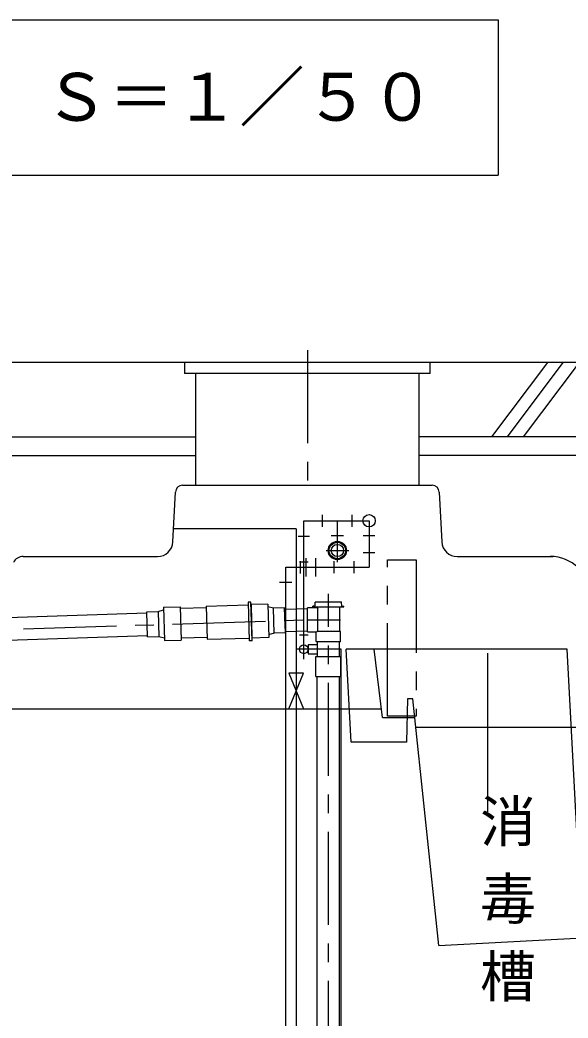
# Model space of a CAD drawing. Units: millimetres, scale not verified. Extents: x -14850 to 14850, y -10500 to 10500.
# Drawn here: x -6807 to -5336, y -4805 to -2125 of the extents above; entities that cross this region are included whole.
import ezdxf
from ezdxf.enums import TextEntityAlignment as Align

# ---------------------------------------------------------------- set-up
doc = ezdxf.new("R2010")
doc.units = ezdxf.units.MM
doc.header["$LTSCALE"] = 50
doc.linetypes.add('CHAIN1', pattern=[8, 5, -1, 1, -1])
doc.linetypes.add('LONG_DASHED1', pattern=[7, 6, -1])
for name, color, linetype, lineweight in [('0-2_躯体', 3, 'Continuous', 25), ('0-3_機器', 3, 'Continuous', 25), ('0-4_水管', 3, 'Continuous', 25)]:
    doc.layers.add(name, color=color, linetype=linetype, lineweight=lineweight)
doc.styles.add('ＭＳ ゴシック', font='')
doc.styles.get('ＭＳ ゴシック').set_extended_font_data('MS Gothic')

msp = doc.modelspace()

# ---------------------------------------------------------------- linework, layer by layer
at = {"layer": '0-2_躯体', "linetype": 'CHAIN1'}
for p, q in [((-6035.41, -3012), (-6035.41, -3408.09)), ((-5819.93, -3574.86), (-5743.02, -3574.86)), ((-5819.93, -3994.86), (-5819.93, -3574.86)), ((-5978.91, -5755.05), (-5978.91, -3666.59)), ((-9196.03, -3837.53), (-6034.91, -3735.86)), ((-6034.91, -3735.86), (-5946.16, -3735.86))]:
    msp.add_line(p, q, dxfattribs=at)
at = {"layer": '0-2_躯体'}
for p, q in [((-6370.42, -3374.86), (-5700.4, -3374.86)), ((-6396.42, -3527), (-6389.39, -3392.86)), ((-5681.42, -3392.86), (-5674.39, -3527)), ((-5994.91, -3485.86), (-5994.91, -3453.86)), ((-5914.91, -3485.86), (-5914.91, -3453.86)), ((-6044.91, -3469.86), (-5869.91, -3469.86)), ((-6044.91, -3841.86), (-6044.91, -3469.86)), ((-5954.91, -3549.86), (-5954.91, -3469.86)), ((-5869.91, -3469.86), (-5869.91, -3594.86)), ((-6065.41, -3492.01), (-6394.59, -3492.01)), ((-6065.41, -3492.01), (-6065.41, -5787.22)), ((-5971.41, -3509.86), (-5938.41, -3509.86)), ((-5885.91, -3509.86), (-5853.91, -3509.86)), ((-6029.41, -3511.86), (-6060.41, -3511.86)), ((-5885.91, -3554.86), (-5853.91, -3554.86)), ((-6798.05, -3565.86), (-6437.37, -3565.86)), ((-6056.9, -3579.86), (-6032.91, -3579.86)), ((-6053.48, -3611.36), (-6053.48, -3578.36)), ((-6039.48, -3570.36), (-6039.48, -3619.36)), ((-6013.48, -3570.36), (-6013.48, -3619.36)), ((-5963.48, -3610.86), (-5963.48, -3578.86)), ((-5909.91, -3610.86), (-5909.91, -3578.86)), ((-5633.47, -3565.86), (-5376.34, -3565.86)), ((-6093.48, -5724.86), (-6093.48, -3594.86)), ((-6093.48, -3594.86), (-5869.91, -3594.86)), ((-6109.98, -3634.86), (-6076.98, -3634.86)), ((-6306.58, -3699.16), (-6194.12, -3695.92)), ((-6183.85, -3792.17), (-6186.84, -3688.21)), ((-6141.66, -3693.91), (-6186.64, -3695.21)), ((-6141.66, -3693.91), (-6139.07, -3783.88)), ((-6014.7, -3699.26), (-6014.17, -3689.01)), ((-6013.17, -3688.06), (-5944.65, -3688.06)), ((-5945.41, -3690.86), (-5945.35, -3690.91)), ((-5943.11, -3699.26), (-5943.65, -3689.01)), ((-6466.09, -3718.26), (-7107.3, -3739.02)), ((-6464.27, -3781.73), (-6466.19, -3714.76)), ((-6436.21, -3713.9), (-6434.28, -3780.87)), ((-6421.54, -3701.97), (-6376.56, -3700.68)), ((-6421.54, -3701.97), (-6418.95, -3791.93)), ((-6376.56, -3700.68), (-6373.97, -3790.64)), ((-6306.45, -3703.66), (-6376.42, -3705.67)), ((-6306.58, -3699.16), (-6304.02, -3788.12)), ((-6124.41, -3771.95), (-6126.34, -3704.98)), ((-6094.42, -3771.08), (-6096.35, -3704.11)), ((-6096.25, -3707.61), (-6034.91, -3705.85)), ((-6034.91, -3768.31), (-6034.91, -3703.41)), ((-6034.61, -3703.11), (-6009.41, -3703.11)), ((-6014.7, -3699.26), (-6020.54, -3699.26)), ((-6020.54, -3701.06), (-6020.54, -3699.26)), ((-6020.54, -3701.06), (-5937.28, -3701.06)), ((-6009.41, -3703.11), (-6009.41, -3701.06)), ((-6009.41, -3703.11), (-6007.41, -3705.36)), ((-6007.41, -3767.36), (-6007.41, -3705.36)), ((-5948.41, -3766.36), (-5948.41, -3701.06)), ((-5943.11, -3699.26), (-5937.28, -3699.26)), ((-5937.28, -3701.06), (-5937.28, -3699.26)), ((-7105.57, -3799), (-6464.37, -3778.24)), ((-6094.52, -3767.59), (-6034.91, -3765.87)), ((-6032.91, -3777.36), (-6056.91, -3777.36)), ((-6034.61, -3768.61), (-6011.66, -3768.61)), ((-6011.66, -3768.61), (-6009.3, -3767.36)), ((-6011.66, -3794.56), (-6011.66, -3768.61)), ((-5947.16, -3767.36), (-6009.3, -3767.36)), ((-5946.16, -3794.56), (-5946.16, -3768.36)), ((-6418.95, -3791.93), (-6373.97, -3790.64)), ((-6304.15, -3783.63), (-6374.12, -3785.64)), ((-6304.02, -3788.12), (-6191.56, -3784.89)), ((-6183.85, -3792.17), (-6191.35, -3792.38)), ((-6139.07, -3783.88), (-6184.05, -3785.17)), ((-6032.91, -3802.86), (-6032.91, -3826.86)), ((-6008.91, -3802.86), (-6032.91, -3802.86)), ((-5946.46, -3794.86), (-6011.36, -3794.86)), ((-6008.91, -3794.86), (-6008.91, -3834.86)), ((-5948.91, -3834.86), (-5948.91, -3794.86)), ((-6032.91, -3826.86), (-6008.91, -3826.86)), ((-5338.05, -3814.86), (-5931.06, -3814.86)), ((-5833.95, -3997.86), (-5856.42, -3814.86)), ((-5551.1, -4251.71), (-5551.1, -3825.92)), ((-5297.43, -4590.04), (-5338.05, -3814.86)), ((-6012.41, -3887.86), (-6012.41, -3834.86)), ((-6012.41, -3834.86), (-5945.41, -3834.86)), ((-6085.41, -3974.86), (-6045.41, -3878.86)), ((-6008.91, -5616.86), (-6008.91, -3887.86)), ((-5948.91, -5616.86), (-5948.91, -3887.86)), ((-5766.24, -3947.86), (-5769.31, -4064.86)), ((-5752.43, -3947.86), (-5766.24, -3947.86)), ((-5682.81, -4610.24), (-5752.43, -3947.86)), ((-9471.34, -3974.86), (-5836.77, -3974.86)), ((-5833.95, -3997.86), (-5747.17, -3997.86)), ((-5089.66, -4024.86), (-5744.34, -4024.86)), ((-5682.81, -4610.24), (-5297.43, -4590.04))]:
    msp.add_line(p, q, dxfattribs=at)
at = {"layer": '0-2_躯体', "linetype": 'LONG_DASHED1'}
for p, q in [((-5954.91, -3580.95), (-5954.91, -3517.18)), ((-5985.28, -3549.86), (-5923.68, -3549.86)), ((-6186.64, -3695.21), (-6184.05, -3785.17))]:
    msp.add_line(p, q, dxfattribs=at)
at = {"layer": '0-2_躯体', "linetype": 'CHAIN1'}
msp.add_lwpolyline([(-5743.02, -3574.86), (-5743.02, -3994.86), (-5819.93, -3994.86)], dxfattribs=at)
at = {"layer": '0-2_躯体'}
for points in [[(-6186.84, -3688.21), (-6194.34, -3688.43), (-6191.35, -3792.38)], [(-6466.19, -3714.76), (-6436.21, -3713.9), (-6421.33, -3709.47)], [(-6096.35, -3704.11), (-6126.34, -3704.98), (-6141.44, -3701.41)], [(-6094.42, -3771.08), (-6124.41, -3771.95), (-6139.29, -3776.38)], [(-6464.27, -3781.73), (-6434.28, -3780.87), (-6419.17, -3784.44)], [(-6065.41, -5364.86), (-5944.41, -5364.86), (-5944.41, -3814.86), (-6065.41, -3814.86)], [(-5769.31, -4064.86), (-5917.95, -4064.86), (-5931.06, -3814.86)], [(-6012.41, -3887.86), (-5945.41, -3887.86), (-5945.41, -3834.86)], [(-6045.41, -3878.86), (-6085.41, -3878.86), (-6045.41, -3974.86)]]:
    msp.add_lwpolyline(points, dxfattribs=at)
for centre, radius in [((-5869.91, -3469.86), 16.5), ((-5954.91, -3549.86), 24.5), ((-5954.91, -3549.86), 22), ((-5954.91, -3549.86), 16.5), ((-6044.91, -3814.86), 12)]:
    msp.add_circle(centre, radius, dxfattribs=at)
for centre, radius, start, end in [((-6370.42, -3393.86), 19, 90, 177), ((-5700.4, -3393.86), 19, 3, 90), ((-6437.37, -3524.86), 41, 270, 357), ((-5633.45, -3524.86), 41, 182.99998, 269.97807), ((-6798.05, -3594.86), 29, 90, 153.43494), ((-5383.4, -3673.86), 108, 3, 90), ((-6013.17, -3689.06), 1, 90, 177), ((-5944.65, -3689.06), 1, 3, 90), ((-5947.41, -3766.36), 1, 180, 270), ((-5947.16, -3768.36), 1, 0, 90), ((-6011.36, -3794.56), 0.3, 180, 270), ((-5946.46, -3794.56), 0.3, 270, 0)]:
    msp.add_arc(centre, radius, start, end, dxfattribs=at)
at = {"layer": '0-3_機器', "color": 2}
for p, q in [((-4140.38, -3044.86), (-10542.03, -3044.86)), ((-6365.41, -3044.86), (-6365.41, -3074.86)), ((-5705.41, -3074.86), (-5705.41, -3044.86)), ((-5390.86, -3044.86), (-5540.86, -3244.86)), ((-5498.43, -3244.86), (-5348.44, -3044.86)), ((-5306.01, -3044.86), (-5456.01, -3244.86)), ((-5705.41, -3074.86), (-6365.41, -3074.86)), ((-6335.41, -3074.86), (-6335.41, -3374.86)), ((-5735.41, -3374.86), (-5735.41, -3074.86)), ((-6940.41, -3244.86), (-6335.41, -3244.86)), ((-5180.41, -3244.86), (-5735.41, -3244.86)), ((-6940.41, -3294.86), (-6335.41, -3294.86)), ((-5180.41, -3294.86), (-5735.41, -3294.86))]:
    msp.add_line(p, q, dxfattribs=at)
at = {"layer": '0-4_水管'}
for p, q in [((-8856.91, -2125.35), (-5523.58, -2125.35)), ((-5523.58, -2125.35), (-5523.58, -2542.02)), ((-8856.91, -2542.02), (-5523.58, -2542.02))]:
    msp.add_line(p, q, dxfattribs=at)

# ---------------------------------------------------------------- texts
at = {"layer": '0-2_躯体', "color": 4, "style": 'ＭＳ ゴシック'}
for s, p in [('消', (-5571.99, -4365.4)), ('毒', (-5571.99, -4573.4)), ('槽', (-5571.99, -4781.4))]:
    msp.add_text(s, height=110, dxfattribs=at).set_placement(p, align=Align.BOTTOM_LEFT)
at = {"layer": '0-4_水管', "color": 4, "style": 'ＭＳ ゴシック'}
msp.add_text('Ｓ＝１／５０', height=128.4, dxfattribs=at).set_placement((-6743.36, -2434.48), align=Align.BOTTOM_LEFT)

doc.saveas('drawing.dxf')
